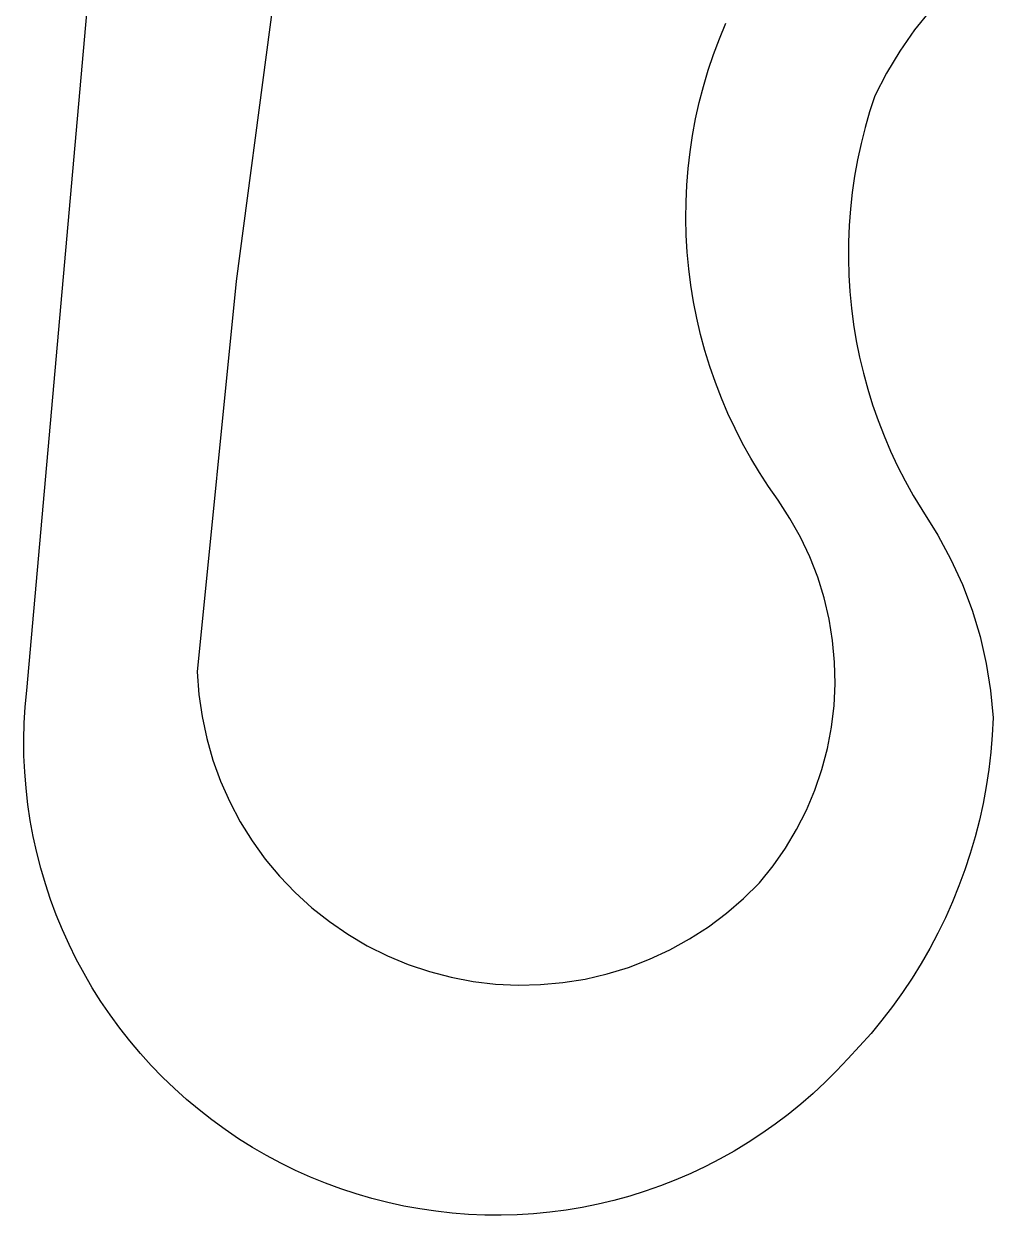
# Model space of a CAD drawing. Header units: millimetres. Extents: x 617751 to 636088, y 68402 to 77988.
# Drawn here: x 626886.93 to 626918.44, y 73547.38 to 73586.13 of the extents above; entities that cross this region are included whole.
import ezdxf

# ---------------------------------------------------------------- set-up
doc = ezdxf.new("R2010")
doc.units = ezdxf.units.MM
doc.header["$LTSCALE"] = 3
doc.header["$MEASUREMENT"] = 0
doc.layers.add('ALINHAMENTO PREDIAL', color=120, linetype='Continuous')

msp = doc.modelspace()

# ---------------------------------------------------------------- linework, layer by layer
at = {"layer": 'ALINHAMENTO PREDIAL'}
for points in [[(626896.017, 73594.294), (626893.837, 73577.759), (626892.569, 73565.045), (626892.621, 73564.316), (626892.724, 73563.592), (626892.876, 73562.877), (626893.077, 73562.175), (626893.327, 73561.488), (626893.623, 73560.82), (626893.964, 73560.174), (626894.349, 73559.553), (626894.777, 73558.96), (626895.244, 73558.398), (626895.749, 73557.87), (626896.289, 73557.378), (626896.862, 73556.924), (626897.464, 73556.511), (626898.094, 73556.14), (626898.748, 73555.814), (626899.423, 73555.534), (626900.115, 73555.301), (626900.823, 73555.116), (626901.541, 73554.981), (626902.266, 73554.895), (626902.996, 73554.86), (626903.727, 73554.875), (626904.455, 73554.941), (626905.176, 73555.057), (626905.888, 73555.222), (626906.587, 73555.436), (626907.269, 73555.698), (626907.931, 73556.006), (626908.571, 73556.359), (626909.185, 73556.756), (626909.77, 73557.194), (626910.323, 73557.671), (626910.842, 73558.186), (626911.285, 73558.736), (626911.688, 73559.316), (626912.05, 73559.923), (626912.369, 73560.553), (626912.642, 73561.205), (626912.87, 73561.873), (626913.05, 73562.556), (626913.183, 73563.25), (626913.266, 73563.952), (626913.3, 73564.657), (626913.285, 73565.364), (626913.221, 73566.067), (626913.108, 73566.764), (626912.946, 73567.452), (626912.736, 73568.127), (626912.48, 73568.785), (626912.179, 73569.424), (626911.834, 73570.04), (626911.446, 73570.631), (626911.135, 73571.077), (626910.839, 73571.534), (626910.559, 73572), (626910.296, 73572.476), (626910.049, 73572.961), (626909.819, 73573.454), (626909.606, 73573.955), (626909.41, 73574.462), (626909.232, 73574.977), (626909.072, 73575.496), (626908.93, 73576.022), (626908.806, 73576.551), (626908.7, 73577.085), (626908.613, 73577.622), (626908.544, 73578.162), (626908.494, 73578.704), (626908.463, 73579.247), (626908.451, 73579.791), (626908.457, 73580.335), (626908.482, 73580.878), (626908.526, 73581.421), (626908.589, 73581.961), (626908.67, 73582.499), (626908.769, 73583.034), (626908.887, 73583.565), (626909.024, 73584.092), (626909.178, 73584.614), (626909.35, 73585.13), (626909.54, 73585.64), (626909.747, 73586.143)], [(626896.017, 73594.294), (626893.837, 73577.759), (626892.569, 73565.045), (626892.621, 73564.316), (626892.724, 73563.592), (626892.876, 73562.877), (626893.077, 73562.175), (626893.327, 73561.488), (626893.623, 73560.82), (626893.964, 73560.174), (626894.349, 73559.553), (626894.777, 73558.96), (626895.244, 73558.398), (626895.749, 73557.87), (626896.289, 73557.378), (626896.862, 73556.924), (626897.464, 73556.511), (626898.094, 73556.14), (626898.748, 73555.814), (626899.423, 73555.534), (626900.115, 73555.301), (626900.823, 73555.116), (626901.541, 73554.981), (626902.266, 73554.895), (626902.996, 73554.86), (626903.727, 73554.875), (626904.455, 73554.941), (626905.176, 73555.057), (626905.888, 73555.222), (626906.587, 73555.436), (626907.269, 73555.698), (626907.931, 73556.006), (626908.571, 73556.359), (626909.185, 73556.756), (626909.77, 73557.194), (626910.323, 73557.671), (626910.842, 73558.186), (626911.285, 73558.736), (626911.688, 73559.316), (626912.05, 73559.923), (626912.369, 73560.553), (626912.642, 73561.205), (626912.87, 73561.873), (626913.05, 73562.556), (626913.183, 73563.25), (626913.266, 73563.952), (626913.3, 73564.657), (626913.285, 73565.364), (626913.221, 73566.067), (626913.108, 73566.764), (626912.946, 73567.452), (626912.736, 73568.127), (626912.48, 73568.785), (626912.179, 73569.424), (626911.834, 73570.04), (626911.446, 73570.631), (626911.135, 73571.077), (626910.839, 73571.534), (626910.559, 73572), (626910.296, 73572.476), (626910.049, 73572.961), (626909.819, 73573.454), (626909.606, 73573.955), (626909.41, 73574.462), (626909.232, 73574.977), (626909.072, 73575.496), (626908.93, 73576.022), (626908.806, 73576.551), (626908.7, 73577.085), (626908.613, 73577.622), (626908.544, 73578.162), (626908.494, 73578.704), (626908.463, 73579.247), (626908.451, 73579.791), (626908.457, 73580.335), (626908.482, 73580.878), (626908.526, 73581.421), (626908.589, 73581.961), (626908.67, 73582.499), (626908.769, 73583.034), (626908.887, 73583.565), (626909.024, 73584.092), (626909.178, 73584.614), (626909.35, 73585.13), (626909.54, 73585.64), (626909.747, 73586.143)], [(626896.017, 73594.294), (626893.837, 73577.759), (626892.569, 73565.045), (626892.621, 73564.316), (626892.724, 73563.592), (626892.876, 73562.877), (626893.077, 73562.175), (626893.327, 73561.488), (626893.623, 73560.82), (626893.964, 73560.174), (626894.349, 73559.553), (626894.777, 73558.96), (626895.244, 73558.398), (626895.749, 73557.87), (626896.289, 73557.378), (626896.862, 73556.924), (626897.464, 73556.511), (626898.094, 73556.14), (626898.748, 73555.814), (626899.423, 73555.534), (626900.115, 73555.301), (626900.823, 73555.116), (626901.541, 73554.981), (626902.266, 73554.895), (626902.996, 73554.86), (626903.727, 73554.875), (626904.455, 73554.941), (626905.176, 73555.057), (626905.888, 73555.222), (626906.587, 73555.436), (626907.269, 73555.698), (626907.931, 73556.006), (626908.571, 73556.359), (626909.185, 73556.756), (626909.77, 73557.194), (626910.323, 73557.671), (626910.842, 73558.186), (626911.285, 73558.736), (626911.688, 73559.316), (626912.05, 73559.923), (626912.369, 73560.553), (626912.642, 73561.205), (626912.87, 73561.873), (626913.05, 73562.556), (626913.183, 73563.25), (626913.266, 73563.952), (626913.3, 73564.657), (626913.285, 73565.364), (626913.221, 73566.067), (626913.108, 73566.764), (626912.946, 73567.452), (626912.736, 73568.127), (626912.48, 73568.785), (626912.179, 73569.424), (626911.834, 73570.04), (626911.446, 73570.631), (626911.135, 73571.077), (626910.839, 73571.534), (626910.559, 73572), (626910.296, 73572.476), (626910.049, 73572.961), (626909.819, 73573.454), (626909.606, 73573.955), (626909.41, 73574.462), (626909.232, 73574.977), (626909.072, 73575.496), (626908.93, 73576.022), (626908.806, 73576.551), (626908.7, 73577.085), (626908.613, 73577.622), (626908.544, 73578.162), (626908.494, 73578.704), (626908.463, 73579.247), (626908.451, 73579.791), (626908.457, 73580.335), (626908.482, 73580.878), (626908.526, 73581.421), (626908.589, 73581.961), (626908.67, 73582.499), (626908.769, 73583.034), (626908.887, 73583.565), (626909.024, 73584.092), (626909.178, 73584.614), (626909.35, 73585.13), (626909.54, 73585.64), (626909.747, 73586.143)], [(626896.017, 73594.294), (626893.837, 73577.759), (626892.569, 73565.045), (626892.621, 73564.316), (626892.724, 73563.592), (626892.876, 73562.877), (626893.077, 73562.175), (626893.327, 73561.488), (626893.623, 73560.82), (626893.964, 73560.174), (626894.349, 73559.553), (626894.777, 73558.96), (626895.244, 73558.398), (626895.749, 73557.87), (626896.289, 73557.378), (626896.862, 73556.924), (626897.464, 73556.511), (626898.094, 73556.14), (626898.748, 73555.814), (626899.423, 73555.534), (626900.115, 73555.301), (626900.823, 73555.116), (626901.541, 73554.981), (626902.266, 73554.895), (626902.996, 73554.86), (626903.727, 73554.875), (626904.455, 73554.941), (626905.176, 73555.057), (626905.888, 73555.222), (626906.587, 73555.436), (626907.269, 73555.698), (626907.931, 73556.006), (626908.571, 73556.359), (626909.185, 73556.756), (626909.77, 73557.194), (626910.323, 73557.671), (626910.842, 73558.186), (626911.285, 73558.736), (626911.688, 73559.316), (626912.05, 73559.923), (626912.369, 73560.553), (626912.642, 73561.205), (626912.87, 73561.873), (626913.05, 73562.556), (626913.183, 73563.25), (626913.266, 73563.952), (626913.3, 73564.657), (626913.285, 73565.364), (626913.221, 73566.067), (626913.108, 73566.764), (626912.946, 73567.452), (626912.736, 73568.127), (626912.48, 73568.785), (626912.179, 73569.424), (626911.834, 73570.04), (626911.446, 73570.631), (626911.135, 73571.077), (626910.839, 73571.534), (626910.559, 73572), (626910.296, 73572.476), (626910.049, 73572.961), (626909.819, 73573.454), (626909.606, 73573.955), (626909.41, 73574.462), (626909.232, 73574.977), (626909.072, 73575.496), (626908.93, 73576.022), (626908.806, 73576.551), (626908.7, 73577.085), (626908.613, 73577.622), (626908.544, 73578.162), (626908.494, 73578.704), (626908.463, 73579.247), (626908.451, 73579.791), (626908.457, 73580.335), (626908.482, 73580.878), (626908.526, 73581.421), (626908.589, 73581.961), (626908.67, 73582.499), (626908.769, 73583.034), (626908.887, 73583.565), (626909.024, 73584.092), (626909.178, 73584.614), (626909.35, 73585.13), (626909.54, 73585.64), (626909.747, 73586.143)], [(626896.017, 73594.294), (626893.837, 73577.759), (626892.569, 73565.045), (626892.621, 73564.316), (626892.724, 73563.592), (626892.876, 73562.877), (626893.077, 73562.175), (626893.327, 73561.488), (626893.623, 73560.82), (626893.964, 73560.174), (626894.349, 73559.553), (626894.777, 73558.96), (626895.244, 73558.398), (626895.749, 73557.87), (626896.289, 73557.378), (626896.862, 73556.924), (626897.464, 73556.511), (626898.094, 73556.14), (626898.748, 73555.814), (626899.423, 73555.534), (626900.115, 73555.301), (626900.823, 73555.116), (626901.541, 73554.981), (626902.266, 73554.895), (626902.996, 73554.86), (626903.727, 73554.875), (626904.455, 73554.941), (626905.176, 73555.057), (626905.888, 73555.222), (626906.587, 73555.436), (626907.269, 73555.698), (626907.931, 73556.006), (626908.571, 73556.359), (626909.185, 73556.756), (626909.77, 73557.194), (626910.323, 73557.671), (626910.842, 73558.186), (626911.285, 73558.736), (626911.688, 73559.316), (626912.05, 73559.923), (626912.369, 73560.553), (626912.642, 73561.205), (626912.87, 73561.873), (626913.05, 73562.556), (626913.183, 73563.25), (626913.266, 73563.952), (626913.3, 73564.657), (626913.285, 73565.364), (626913.221, 73566.067), (626913.108, 73566.764), (626912.946, 73567.452), (626912.736, 73568.127), (626912.48, 73568.785), (626912.179, 73569.424), (626911.834, 73570.04), (626911.446, 73570.631), (626911.135, 73571.077), (626910.839, 73571.534), (626910.559, 73572), (626910.296, 73572.476), (626910.049, 73572.961), (626909.819, 73573.454), (626909.606, 73573.955), (626909.41, 73574.462), (626909.232, 73574.977), (626909.072, 73575.496), (626908.93, 73576.022), (626908.806, 73576.551), (626908.7, 73577.085), (626908.613, 73577.622), (626908.544, 73578.162), (626908.494, 73578.704), (626908.463, 73579.247), (626908.451, 73579.791), (626908.457, 73580.335), (626908.482, 73580.878), (626908.526, 73581.421), (626908.589, 73581.961), (626908.67, 73582.499), (626908.769, 73583.034), (626908.887, 73583.565), (626909.024, 73584.092), (626909.178, 73584.614), (626909.35, 73585.13), (626909.54, 73585.64), (626909.747, 73586.143)], [(626896.017, 73594.294), (626893.837, 73577.759), (626892.569, 73565.045), (626892.621, 73564.316), (626892.724, 73563.592), (626892.876, 73562.877), (626893.077, 73562.175), (626893.327, 73561.488), (626893.623, 73560.82), (626893.964, 73560.174), (626894.349, 73559.553), (626894.777, 73558.96), (626895.244, 73558.398), (626895.749, 73557.87), (626896.289, 73557.378), (626896.862, 73556.924), (626897.464, 73556.511), (626898.094, 73556.14), (626898.748, 73555.814), (626899.423, 73555.534), (626900.115, 73555.301), (626900.823, 73555.116), (626901.541, 73554.981), (626902.266, 73554.895), (626902.996, 73554.86), (626903.727, 73554.875), (626904.455, 73554.941), (626905.176, 73555.057), (626905.888, 73555.222), (626906.587, 73555.436), (626907.269, 73555.698), (626907.931, 73556.006), (626908.571, 73556.359), (626909.185, 73556.756), (626909.77, 73557.194), (626910.323, 73557.671), (626910.842, 73558.186), (626911.285, 73558.736), (626911.688, 73559.316), (626912.05, 73559.923), (626912.369, 73560.553), (626912.642, 73561.205), (626912.87, 73561.873), (626913.05, 73562.556), (626913.183, 73563.25), (626913.266, 73563.952), (626913.3, 73564.657), (626913.285, 73565.364), (626913.221, 73566.067), (626913.108, 73566.764), (626912.946, 73567.452), (626912.736, 73568.127), (626912.48, 73568.785), (626912.179, 73569.424), (626911.834, 73570.04), (626911.446, 73570.631), (626911.135, 73571.077), (626910.839, 73571.534), (626910.559, 73572), (626910.296, 73572.476), (626910.049, 73572.961), (626909.819, 73573.454), (626909.606, 73573.955), (626909.41, 73574.462), (626909.232, 73574.977), (626909.072, 73575.496), (626908.93, 73576.022), (626908.806, 73576.551), (626908.7, 73577.085), (626908.613, 73577.622), (626908.544, 73578.162), (626908.494, 73578.704), (626908.463, 73579.247), (626908.451, 73579.791), (626908.457, 73580.335), (626908.482, 73580.878), (626908.526, 73581.421), (626908.589, 73581.961), (626908.67, 73582.499), (626908.769, 73583.034), (626908.887, 73583.565), (626909.024, 73584.092), (626909.178, 73584.614), (626909.35, 73585.13), (626909.54, 73585.64), (626909.747, 73586.143)], [(626896.017, 73594.294), (626893.837, 73577.759), (626892.569, 73565.045), (626892.621, 73564.316), (626892.724, 73563.592), (626892.876, 73562.877), (626893.077, 73562.175), (626893.327, 73561.488), (626893.623, 73560.82), (626893.964, 73560.174), (626894.349, 73559.553), (626894.777, 73558.96), (626895.244, 73558.398), (626895.749, 73557.87), (626896.289, 73557.378), (626896.862, 73556.924), (626897.464, 73556.511), (626898.094, 73556.14), (626898.748, 73555.814), (626899.423, 73555.534), (626900.115, 73555.301), (626900.823, 73555.116), (626901.541, 73554.981), (626902.266, 73554.895), (626902.996, 73554.86), (626903.727, 73554.875), (626904.455, 73554.941), (626905.176, 73555.057), (626905.888, 73555.222), (626906.587, 73555.436), (626907.269, 73555.698), (626907.931, 73556.006), (626908.571, 73556.359), (626909.185, 73556.756), (626909.77, 73557.194), (626910.323, 73557.671), (626910.842, 73558.186), (626911.285, 73558.736), (626911.688, 73559.316), (626912.05, 73559.923), (626912.369, 73560.553), (626912.642, 73561.205), (626912.87, 73561.873), (626913.05, 73562.556), (626913.183, 73563.25), (626913.266, 73563.952), (626913.3, 73564.657), (626913.285, 73565.364), (626913.221, 73566.067), (626913.108, 73566.764), (626912.946, 73567.452), (626912.736, 73568.127), (626912.48, 73568.785), (626912.179, 73569.424), (626911.834, 73570.04), (626911.446, 73570.631), (626911.135, 73571.077), (626910.839, 73571.534), (626910.559, 73572), (626910.296, 73572.476), (626910.049, 73572.961), (626909.819, 73573.454), (626909.606, 73573.955), (626909.41, 73574.462), (626909.232, 73574.977), (626909.072, 73575.496), (626908.93, 73576.022), (626908.806, 73576.551), (626908.7, 73577.085), (626908.613, 73577.622), (626908.544, 73578.162), (626908.494, 73578.704), (626908.463, 73579.247), (626908.451, 73579.791), (626908.457, 73580.335), (626908.482, 73580.878), (626908.526, 73581.421), (626908.589, 73581.961), (626908.67, 73582.499), (626908.769, 73583.034), (626908.887, 73583.565), (626909.024, 73584.092), (626909.178, 73584.614), (626909.35, 73585.13), (626909.54, 73585.64), (626909.747, 73586.143)], [(626896.017, 73594.294), (626893.837, 73577.759), (626892.569, 73565.045), (626892.621, 73564.316), (626892.724, 73563.592), (626892.876, 73562.877), (626893.077, 73562.175), (626893.327, 73561.488), (626893.623, 73560.82), (626893.964, 73560.174), (626894.349, 73559.553), (626894.777, 73558.96), (626895.244, 73558.398), (626895.749, 73557.87), (626896.289, 73557.378), (626896.862, 73556.924), (626897.464, 73556.511), (626898.094, 73556.14), (626898.748, 73555.814), (626899.423, 73555.534), (626900.115, 73555.301), (626900.823, 73555.116), (626901.541, 73554.981), (626902.266, 73554.895), (626902.996, 73554.86), (626903.727, 73554.875), (626904.455, 73554.941), (626905.176, 73555.057), (626905.888, 73555.222), (626906.587, 73555.436), (626907.269, 73555.698), (626907.931, 73556.006), (626908.571, 73556.359), (626909.185, 73556.756), (626909.77, 73557.194), (626910.323, 73557.671), (626910.842, 73558.186), (626911.285, 73558.736), (626911.688, 73559.316), (626912.05, 73559.923), (626912.369, 73560.553), (626912.642, 73561.205), (626912.87, 73561.873), (626913.05, 73562.556), (626913.183, 73563.25), (626913.266, 73563.952), (626913.3, 73564.657), (626913.285, 73565.364), (626913.221, 73566.067), (626913.108, 73566.764), (626912.946, 73567.452), (626912.736, 73568.127), (626912.48, 73568.785), (626912.179, 73569.424), (626911.834, 73570.04), (626911.446, 73570.631), (626911.135, 73571.077), (626910.839, 73571.534), (626910.559, 73572), (626910.296, 73572.476), (626910.049, 73572.961), (626909.819, 73573.454), (626909.606, 73573.955), (626909.41, 73574.462), (626909.232, 73574.977), (626909.072, 73575.496), (626908.93, 73576.022), (626908.806, 73576.551), (626908.7, 73577.085), (626908.613, 73577.622), (626908.544, 73578.162), (626908.494, 73578.704), (626908.463, 73579.247), (626908.451, 73579.791), (626908.457, 73580.335), (626908.482, 73580.878), (626908.526, 73581.421), (626908.589, 73581.961), (626908.67, 73582.499), (626908.769, 73583.034), (626908.887, 73583.565), (626909.024, 73584.092), (626909.178, 73584.614), (626909.35, 73585.13), (626909.54, 73585.64), (626909.747, 73586.143)], [(626916.413, 73586.585), (626915.882, 73585.926), (626915.403, 73585.24), (626914.973, 73584.524), (626914.592, 73583.781), (626914.425, 73583.269), (626914.275, 73582.752), (626914.144, 73582.229), (626914.03, 73581.703), (626913.934, 73581.173), (626913.857, 73580.64), (626913.798, 73580.105), (626913.758, 73579.568), (626913.736, 73579.03), (626913.732, 73578.492), (626913.747, 73577.954), (626913.78, 73577.417), (626913.831, 73576.881), (626913.901, 73576.347), (626913.989, 73575.816), (626914.096, 73575.288), (626914.22, 73574.764), (626914.362, 73574.245), (626914.522, 73573.731), (626914.7, 73573.222), (626914.895, 73572.72), (626915.106, 73572.225), (626915.335, 73571.738), (626915.58, 73571.259), (626915.842, 73570.788), (626916.12, 73570.327), (626916.645, 73569.493), (626917.069, 73568.705), (626917.44, 73567.89), (626917.756, 73567.053), (626918.015, 73566.196), (626918.215, 73565.324), (626918.357, 73564.44), (626918.439, 73563.549), (626918.411, 73562.989), (626918.365, 73562.431), (626918.299, 73561.874), (626918.215, 73561.32), (626918.113, 73560.769), (626917.991, 73560.222), (626917.852, 73559.679), (626917.694, 73559.141), (626917.518, 73558.609), (626917.325, 73558.083), (626917.114, 73557.563), (626916.886, 73557.052), (626916.64, 73556.548), (626916.378, 73556.052), (626916.099, 73555.566), (626915.804, 73555.09), (626915.493, 73554.623), (626915.167, 73554.167), (626914.825, 73553.723), (626914.469, 73553.29), (626914.098, 73552.87), (626913.714, 73552.462), (626913.352, 73552.074), (626912.978, 73551.699), (626912.591, 73551.337), (626912.191, 73550.988), (626911.78, 73550.653), (626911.357, 73550.333), (626910.923, 73550.028), (626910.48, 73549.738), (626910.026, 73549.463), (626909.563, 73549.204), (626909.092, 73548.961), (626908.612, 73548.735), (626908.125, 73548.525), (626907.631, 73548.332), (626907.131, 73548.157), (626906.625, 73547.998), (626906.114, 73547.858), (626905.598, 73547.735), (626905.078, 73547.63), (626904.555, 73547.543), (626904.029, 73547.474), (626903.502, 73547.423), (626902.972, 73547.39), (626902.442, 73547.376), (626901.912, 73547.38), (626901.382, 73547.402), (626900.854, 73547.443), (626900.327, 73547.502), (626899.802, 73547.579), (626899.28, 73547.674), (626898.762, 73547.787), (626898.248, 73547.917), (626897.739, 73548.066), (626897.236, 73548.232), (626896.738, 73548.415), (626896.247, 73548.615), (626895.763, 73548.832), (626895.287, 73549.066), (626894.82, 73549.316), (626894.361, 73549.582), (626893.912, 73549.864), (626893.472, 73550.16), (626893.044, 73550.472), (626892.626, 73550.799), (626892.22, 73551.14), (626891.825, 73551.494), (626891.444, 73551.862), (626891.075, 73552.243), (626890.719, 73552.637), (626890.377, 73553.042), (626890.05, 73553.459), (626889.737, 73553.887), (626889.439, 73554.326), (626889.156, 73554.775), (626888.89, 73555.233), (626888.638, 73555.7), (626888.404, 73556.175), (626888.186, 73556.659), (626887.984, 73557.149), (626887.8, 73557.646), (626887.633, 73558.149), (626887.483, 73558.658), (626887.351, 73559.172), (626887.237, 73559.69), (626887.141, 73560.211), (626887.063, 73560.735), (626887.003, 73561.262), (626886.961, 73561.791), (626886.937, 73562.321), (626886.932, 73562.851), (626886.945, 73563.381), (626886.976, 73563.91), (626887.026, 73564.438), (626889.366, 73590.875)], [(626916.413, 73586.585), (626915.882, 73585.926), (626915.403, 73585.24), (626914.973, 73584.524), (626914.592, 73583.781), (626914.425, 73583.269), (626914.275, 73582.752), (626914.144, 73582.229), (626914.03, 73581.703), (626913.934, 73581.173), (626913.857, 73580.64), (626913.798, 73580.105), (626913.758, 73579.568), (626913.736, 73579.03), (626913.732, 73578.492), (626913.747, 73577.954), (626913.78, 73577.417), (626913.831, 73576.881), (626913.901, 73576.347), (626913.989, 73575.816), (626914.096, 73575.288), (626914.22, 73574.764), (626914.362, 73574.245), (626914.522, 73573.731), (626914.7, 73573.222), (626914.895, 73572.72), (626915.106, 73572.225), (626915.335, 73571.738), (626915.58, 73571.259), (626915.842, 73570.788), (626916.12, 73570.327), (626916.645, 73569.493), (626917.069, 73568.705), (626917.44, 73567.89), (626917.756, 73567.053), (626918.015, 73566.196), (626918.215, 73565.324), (626918.357, 73564.44), (626918.439, 73563.549), (626918.411, 73562.989), (626918.365, 73562.431), (626918.299, 73561.874), (626918.215, 73561.32), (626918.113, 73560.769), (626917.991, 73560.222), (626917.852, 73559.679), (626917.694, 73559.141), (626917.518, 73558.609), (626917.325, 73558.083), (626917.114, 73557.563), (626916.886, 73557.052), (626916.64, 73556.548), (626916.378, 73556.052), (626916.099, 73555.566), (626915.804, 73555.09), (626915.493, 73554.623), (626915.167, 73554.167), (626914.825, 73553.723), (626914.469, 73553.29), (626914.098, 73552.87), (626913.714, 73552.462), (626913.352, 73552.074), (626912.978, 73551.699), (626912.591, 73551.337), (626912.191, 73550.988), (626911.78, 73550.653), (626911.357, 73550.333), (626910.923, 73550.028), (626910.48, 73549.738), (626910.026, 73549.463), (626909.563, 73549.204), (626909.092, 73548.961), (626908.612, 73548.735), (626908.125, 73548.525), (626907.631, 73548.332), (626907.131, 73548.157), (626906.625, 73547.998), (626906.114, 73547.858), (626905.598, 73547.735), (626905.078, 73547.63), (626904.555, 73547.543), (626904.029, 73547.474), (626903.502, 73547.423), (626902.972, 73547.39), (626902.442, 73547.376), (626901.912, 73547.38), (626901.382, 73547.402), (626900.854, 73547.443), (626900.327, 73547.502), (626899.802, 73547.579), (626899.28, 73547.674), (626898.762, 73547.787), (626898.248, 73547.917), (626897.739, 73548.066), (626897.236, 73548.232), (626896.738, 73548.415), (626896.247, 73548.615), (626895.763, 73548.832), (626895.287, 73549.066), (626894.82, 73549.316), (626894.361, 73549.582), (626893.912, 73549.864), (626893.472, 73550.16), (626893.044, 73550.472), (626892.626, 73550.799), (626892.22, 73551.14), (626891.825, 73551.494), (626891.444, 73551.862), (626891.075, 73552.243), (626890.719, 73552.637), (626890.377, 73553.042), (626890.05, 73553.459), (626889.737, 73553.887), (626889.439, 73554.326), (626889.156, 73554.775), (626888.89, 73555.233), (626888.638, 73555.7), (626888.404, 73556.175), (626888.186, 73556.659), (626887.984, 73557.149), (626887.8, 73557.646), (626887.633, 73558.149), (626887.483, 73558.658), (626887.351, 73559.172), (626887.237, 73559.69), (626887.141, 73560.211), (626887.063, 73560.735), (626887.003, 73561.262), (626886.961, 73561.791), (626886.937, 73562.321), (626886.932, 73562.851), (626886.945, 73563.381), (626886.976, 73563.91), (626887.026, 73564.438), (626889.366, 73590.875)], [(626916.413, 73586.585), (626915.882, 73585.926), (626915.403, 73585.24), (626914.973, 73584.524), (626914.592, 73583.781), (626914.425, 73583.269), (626914.275, 73582.752), (626914.144, 73582.229), (626914.03, 73581.703), (626913.934, 73581.173), (626913.857, 73580.64), (626913.798, 73580.105), (626913.758, 73579.568), (626913.736, 73579.03), (626913.732, 73578.492), (626913.747, 73577.954), (626913.78, 73577.417), (626913.831, 73576.881), (626913.901, 73576.347), (626913.989, 73575.816), (626914.096, 73575.288), (626914.22, 73574.764), (626914.362, 73574.245), (626914.522, 73573.731), (626914.7, 73573.222), (626914.895, 73572.72), (626915.106, 73572.225), (626915.335, 73571.738), (626915.58, 73571.259), (626915.842, 73570.788), (626916.12, 73570.327), (626916.645, 73569.493), (626917.069, 73568.705), (626917.44, 73567.89), (626917.756, 73567.053), (626918.015, 73566.196), (626918.215, 73565.324), (626918.357, 73564.44), (626918.439, 73563.549), (626918.411, 73562.989), (626918.365, 73562.431), (626918.299, 73561.874), (626918.215, 73561.32), (626918.113, 73560.769), (626917.991, 73560.222), (626917.852, 73559.679), (626917.694, 73559.141), (626917.518, 73558.609), (626917.325, 73558.083), (626917.114, 73557.563), (626916.886, 73557.052), (626916.64, 73556.548), (626916.378, 73556.052), (626916.099, 73555.566), (626915.804, 73555.09), (626915.493, 73554.623), (626915.167, 73554.167), (626914.825, 73553.723), (626914.469, 73553.29), (626914.098, 73552.87), (626913.714, 73552.462), (626913.352, 73552.074), (626912.978, 73551.699), (626912.591, 73551.337), (626912.191, 73550.988), (626911.78, 73550.653), (626911.357, 73550.333), (626910.923, 73550.028), (626910.48, 73549.738), (626910.026, 73549.463), (626909.563, 73549.204), (626909.092, 73548.961), (626908.612, 73548.735), (626908.125, 73548.525), (626907.631, 73548.332), (626907.131, 73548.157), (626906.625, 73547.998), (626906.114, 73547.858), (626905.598, 73547.735), (626905.078, 73547.63), (626904.555, 73547.543), (626904.029, 73547.474), (626903.502, 73547.423), (626902.972, 73547.39), (626902.442, 73547.376), (626901.912, 73547.38), (626901.382, 73547.402), (626900.854, 73547.443), (626900.327, 73547.502), (626899.802, 73547.579), (626899.28, 73547.674), (626898.762, 73547.787), (626898.248, 73547.917), (626897.739, 73548.066), (626897.236, 73548.232), (626896.738, 73548.415), (626896.247, 73548.615), (626895.763, 73548.832), (626895.287, 73549.066), (626894.82, 73549.316), (626894.361, 73549.582), (626893.912, 73549.864), (626893.472, 73550.16), (626893.044, 73550.472), (626892.626, 73550.799), (626892.22, 73551.14), (626891.825, 73551.494), (626891.444, 73551.862), (626891.075, 73552.243), (626890.719, 73552.637), (626890.377, 73553.042), (626890.05, 73553.459), (626889.737, 73553.887), (626889.439, 73554.326), (626889.156, 73554.775), (626888.89, 73555.233), (626888.638, 73555.7), (626888.404, 73556.175), (626888.186, 73556.659), (626887.984, 73557.149), (626887.8, 73557.646), (626887.633, 73558.149), (626887.483, 73558.658), (626887.351, 73559.172), (626887.237, 73559.69), (626887.141, 73560.211), (626887.063, 73560.735), (626887.003, 73561.262), (626886.961, 73561.791), (626886.937, 73562.321), (626886.932, 73562.851), (626886.945, 73563.381), (626886.976, 73563.91), (626887.026, 73564.438), (626889.366, 73590.875)], [(626916.413, 73586.585), (626915.882, 73585.926), (626915.403, 73585.24), (626914.973, 73584.524), (626914.592, 73583.781), (626914.425, 73583.269), (626914.275, 73582.752), (626914.144, 73582.229), (626914.03, 73581.703), (626913.934, 73581.173), (626913.857, 73580.64), (626913.798, 73580.105), (626913.758, 73579.568), (626913.736, 73579.03), (626913.732, 73578.492), (626913.747, 73577.954), (626913.78, 73577.417), (626913.831, 73576.881), (626913.901, 73576.347), (626913.989, 73575.816), (626914.096, 73575.288), (626914.22, 73574.764), (626914.362, 73574.245), (626914.522, 73573.731), (626914.7, 73573.222), (626914.895, 73572.72), (626915.106, 73572.225), (626915.335, 73571.738), (626915.58, 73571.259), (626915.842, 73570.788), (626916.12, 73570.327), (626916.645, 73569.493), (626917.069, 73568.705), (626917.44, 73567.89), (626917.756, 73567.053), (626918.015, 73566.196), (626918.215, 73565.324), (626918.357, 73564.44), (626918.439, 73563.549), (626918.411, 73562.989), (626918.365, 73562.431), (626918.299, 73561.874), (626918.215, 73561.32), (626918.113, 73560.769), (626917.991, 73560.222), (626917.852, 73559.679), (626917.694, 73559.141), (626917.518, 73558.609), (626917.325, 73558.083), (626917.114, 73557.563), (626916.886, 73557.052), (626916.64, 73556.548), (626916.378, 73556.052), (626916.099, 73555.566), (626915.804, 73555.09), (626915.493, 73554.623), (626915.167, 73554.167), (626914.825, 73553.723), (626914.469, 73553.29), (626914.098, 73552.87), (626913.714, 73552.462), (626913.352, 73552.074), (626912.978, 73551.699), (626912.591, 73551.337), (626912.191, 73550.988), (626911.78, 73550.653), (626911.357, 73550.333), (626910.923, 73550.028), (626910.48, 73549.738), (626910.026, 73549.463), (626909.563, 73549.204), (626909.092, 73548.961), (626908.612, 73548.735), (626908.125, 73548.525), (626907.631, 73548.332), (626907.131, 73548.157), (626906.625, 73547.998), (626906.114, 73547.858), (626905.598, 73547.735), (626905.078, 73547.63), (626904.555, 73547.543), (626904.029, 73547.474), (626903.502, 73547.423), (626902.972, 73547.39), (626902.442, 73547.376), (626901.912, 73547.38), (626901.382, 73547.402), (626900.854, 73547.443), (626900.327, 73547.502), (626899.802, 73547.579), (626899.28, 73547.674), (626898.762, 73547.787), (626898.248, 73547.917), (626897.739, 73548.066), (626897.236, 73548.232), (626896.738, 73548.415), (626896.247, 73548.615), (626895.763, 73548.832), (626895.287, 73549.066), (626894.82, 73549.316), (626894.361, 73549.582), (626893.912, 73549.864), (626893.472, 73550.16), (626893.044, 73550.472), (626892.626, 73550.799), (626892.22, 73551.14), (626891.825, 73551.494), (626891.444, 73551.862), (626891.075, 73552.243), (626890.719, 73552.637), (626890.377, 73553.042), (626890.05, 73553.459), (626889.737, 73553.887), (626889.439, 73554.326), (626889.156, 73554.775), (626888.89, 73555.233), (626888.638, 73555.7), (626888.404, 73556.175), (626888.186, 73556.659), (626887.984, 73557.149), (626887.8, 73557.646), (626887.633, 73558.149), (626887.483, 73558.658), (626887.351, 73559.172), (626887.237, 73559.69), (626887.141, 73560.211), (626887.063, 73560.735), (626887.003, 73561.262), (626886.961, 73561.791), (626886.937, 73562.321), (626886.932, 73562.851), (626886.945, 73563.381), (626886.976, 73563.91), (626887.026, 73564.438), (626889.366, 73590.875)], [(626916.413, 73586.585), (626915.882, 73585.926), (626915.403, 73585.24), (626914.973, 73584.524), (626914.592, 73583.781), (626914.425, 73583.269), (626914.275, 73582.752), (626914.144, 73582.229), (626914.03, 73581.703), (626913.934, 73581.173), (626913.857, 73580.64), (626913.798, 73580.105), (626913.758, 73579.568), (626913.736, 73579.03), (626913.732, 73578.492), (626913.747, 73577.954), (626913.78, 73577.417), (626913.831, 73576.881), (626913.901, 73576.347), (626913.989, 73575.816), (626914.096, 73575.288), (626914.22, 73574.764), (626914.362, 73574.245), (626914.522, 73573.731), (626914.7, 73573.222), (626914.895, 73572.72), (626915.106, 73572.225), (626915.335, 73571.738), (626915.58, 73571.259), (626915.842, 73570.788), (626916.12, 73570.327), (626916.645, 73569.493), (626917.069, 73568.705), (626917.44, 73567.89), (626917.756, 73567.053), (626918.015, 73566.196), (626918.215, 73565.324), (626918.357, 73564.44), (626918.439, 73563.549), (626918.411, 73562.989), (626918.365, 73562.431), (626918.299, 73561.874), (626918.215, 73561.32), (626918.113, 73560.769), (626917.991, 73560.222), (626917.852, 73559.679), (626917.694, 73559.141), (626917.518, 73558.609), (626917.325, 73558.083), (626917.114, 73557.563), (626916.886, 73557.052), (626916.64, 73556.548), (626916.378, 73556.052), (626916.099, 73555.566), (626915.804, 73555.09), (626915.493, 73554.623), (626915.167, 73554.167), (626914.825, 73553.723), (626914.469, 73553.29), (626914.098, 73552.87), (626913.714, 73552.462), (626913.352, 73552.074), (626912.978, 73551.699), (626912.591, 73551.337), (626912.191, 73550.988), (626911.78, 73550.653), (626911.357, 73550.333), (626910.923, 73550.028), (626910.48, 73549.738), (626910.026, 73549.463), (626909.563, 73549.204), (626909.092, 73548.961), (626908.612, 73548.735), (626908.125, 73548.525), (626907.631, 73548.332), (626907.131, 73548.157), (626906.625, 73547.998), (626906.114, 73547.858), (626905.598, 73547.735), (626905.078, 73547.63), (626904.555, 73547.543), (626904.029, 73547.474), (626903.502, 73547.423), (626902.972, 73547.39), (626902.442, 73547.376), (626901.912, 73547.38), (626901.382, 73547.402), (626900.854, 73547.443), (626900.327, 73547.502), (626899.802, 73547.579), (626899.28, 73547.674), (626898.762, 73547.787), (626898.248, 73547.917), (626897.739, 73548.066), (626897.236, 73548.232), (626896.738, 73548.415), (626896.247, 73548.615), (626895.763, 73548.832), (626895.287, 73549.066), (626894.82, 73549.316), (626894.361, 73549.582), (626893.912, 73549.864), (626893.472, 73550.16), (626893.044, 73550.472), (626892.626, 73550.799), (626892.22, 73551.14), (626891.825, 73551.494), (626891.444, 73551.862), (626891.075, 73552.243), (626890.719, 73552.637), (626890.377, 73553.042), (626890.05, 73553.459), (626889.737, 73553.887), (626889.439, 73554.326), (626889.156, 73554.775), (626888.89, 73555.233), (626888.638, 73555.7), (626888.404, 73556.175), (626888.186, 73556.659), (626887.984, 73557.149), (626887.8, 73557.646), (626887.633, 73558.149), (626887.483, 73558.658), (626887.351, 73559.172), (626887.237, 73559.69), (626887.141, 73560.211), (626887.063, 73560.735), (626887.003, 73561.262), (626886.961, 73561.791), (626886.937, 73562.321), (626886.932, 73562.851), (626886.945, 73563.381), (626886.976, 73563.91), (626887.026, 73564.438), (626889.366, 73590.875)], [(626916.413, 73586.585), (626915.882, 73585.926), (626915.403, 73585.24), (626914.973, 73584.524), (626914.592, 73583.781), (626914.425, 73583.269), (626914.275, 73582.752), (626914.144, 73582.229), (626914.03, 73581.703), (626913.934, 73581.173), (626913.857, 73580.64), (626913.798, 73580.105), (626913.758, 73579.568), (626913.736, 73579.03), (626913.732, 73578.492), (626913.747, 73577.954), (626913.78, 73577.417), (626913.831, 73576.881), (626913.901, 73576.347), (626913.989, 73575.816), (626914.096, 73575.288), (626914.22, 73574.764), (626914.362, 73574.245), (626914.522, 73573.731), (626914.7, 73573.222), (626914.895, 73572.72), (626915.106, 73572.225), (626915.335, 73571.738), (626915.58, 73571.259), (626915.842, 73570.788), (626916.12, 73570.327), (626916.645, 73569.493), (626917.069, 73568.705), (626917.44, 73567.89), (626917.756, 73567.053), (626918.015, 73566.196), (626918.215, 73565.324), (626918.357, 73564.44), (626918.439, 73563.549), (626918.411, 73562.989), (626918.365, 73562.431), (626918.299, 73561.874), (626918.215, 73561.32), (626918.113, 73560.769), (626917.991, 73560.222), (626917.852, 73559.679), (626917.694, 73559.141), (626917.518, 73558.609), (626917.325, 73558.083), (626917.114, 73557.563), (626916.886, 73557.052), (626916.64, 73556.548), (626916.378, 73556.052), (626916.099, 73555.566), (626915.804, 73555.09), (626915.493, 73554.623), (626915.167, 73554.167), (626914.825, 73553.723), (626914.469, 73553.29), (626914.098, 73552.87), (626913.714, 73552.462), (626913.352, 73552.074), (626912.978, 73551.699), (626912.591, 73551.337), (626912.191, 73550.988), (626911.78, 73550.653), (626911.357, 73550.333), (626910.923, 73550.028), (626910.48, 73549.738), (626910.026, 73549.463), (626909.563, 73549.204), (626909.092, 73548.961), (626908.612, 73548.735), (626908.125, 73548.525), (626907.631, 73548.332), (626907.131, 73548.157), (626906.625, 73547.998), (626906.114, 73547.858), (626905.598, 73547.735), (626905.078, 73547.63), (626904.555, 73547.543), (626904.029, 73547.474), (626903.502, 73547.423), (626902.972, 73547.39), (626902.442, 73547.376), (626901.912, 73547.38), (626901.382, 73547.402), (626900.854, 73547.443), (626900.327, 73547.502), (626899.802, 73547.579), (626899.28, 73547.674), (626898.762, 73547.787), (626898.248, 73547.917), (626897.739, 73548.066), (626897.236, 73548.232), (626896.738, 73548.415), (626896.247, 73548.615), (626895.763, 73548.832), (626895.287, 73549.066), (626894.82, 73549.316), (626894.361, 73549.582), (626893.912, 73549.864), (626893.472, 73550.16), (626893.044, 73550.472), (626892.626, 73550.799), (626892.22, 73551.14), (626891.825, 73551.494), (626891.444, 73551.862), (626891.075, 73552.243), (626890.719, 73552.637), (626890.377, 73553.042), (626890.05, 73553.459), (626889.737, 73553.887), (626889.439, 73554.326), (626889.156, 73554.775), (626888.89, 73555.233), (626888.638, 73555.7), (626888.404, 73556.175), (626888.186, 73556.659), (626887.984, 73557.149), (626887.8, 73557.646), (626887.633, 73558.149), (626887.483, 73558.658), (626887.351, 73559.172), (626887.237, 73559.69), (626887.141, 73560.211), (626887.063, 73560.735), (626887.003, 73561.262), (626886.961, 73561.791), (626886.937, 73562.321), (626886.932, 73562.851), (626886.945, 73563.381), (626886.976, 73563.91), (626887.026, 73564.438), (626889.366, 73590.875)], [(626916.413, 73586.585), (626915.882, 73585.926), (626915.403, 73585.24), (626914.973, 73584.524), (626914.592, 73583.781), (626914.425, 73583.269), (626914.275, 73582.752), (626914.144, 73582.229), (626914.03, 73581.703), (626913.934, 73581.173), (626913.857, 73580.64), (626913.798, 73580.105), (626913.758, 73579.568), (626913.736, 73579.03), (626913.732, 73578.492), (626913.747, 73577.954), (626913.78, 73577.417), (626913.831, 73576.881), (626913.901, 73576.347), (626913.989, 73575.816), (626914.096, 73575.288), (626914.22, 73574.764), (626914.362, 73574.245), (626914.522, 73573.731), (626914.7, 73573.222), (626914.895, 73572.72), (626915.106, 73572.225), (626915.335, 73571.738), (626915.58, 73571.259), (626915.842, 73570.788), (626916.12, 73570.327), (626916.645, 73569.493), (626917.069, 73568.705), (626917.44, 73567.89), (626917.756, 73567.053), (626918.015, 73566.196), (626918.215, 73565.324), (626918.357, 73564.44), (626918.439, 73563.549), (626918.411, 73562.989), (626918.365, 73562.431), (626918.299, 73561.874), (626918.215, 73561.32), (626918.113, 73560.769), (626917.991, 73560.222), (626917.852, 73559.679), (626917.694, 73559.141), (626917.518, 73558.609), (626917.325, 73558.083), (626917.114, 73557.563), (626916.886, 73557.052), (626916.64, 73556.548), (626916.378, 73556.052), (626916.099, 73555.566), (626915.804, 73555.09), (626915.493, 73554.623), (626915.167, 73554.167), (626914.825, 73553.723), (626914.469, 73553.29), (626914.098, 73552.87), (626913.714, 73552.462), (626913.352, 73552.074), (626912.978, 73551.699), (626912.591, 73551.337), (626912.191, 73550.988), (626911.78, 73550.653), (626911.357, 73550.333), (626910.923, 73550.028), (626910.48, 73549.738), (626910.026, 73549.463), (626909.563, 73549.204), (626909.092, 73548.961), (626908.612, 73548.735), (626908.125, 73548.525), (626907.631, 73548.332), (626907.131, 73548.157), (626906.625, 73547.998), (626906.114, 73547.858), (626905.598, 73547.735), (626905.078, 73547.63), (626904.555, 73547.543), (626904.029, 73547.474), (626903.502, 73547.423), (626902.972, 73547.39), (626902.442, 73547.376), (626901.912, 73547.38), (626901.382, 73547.402), (626900.854, 73547.443), (626900.327, 73547.502), (626899.802, 73547.579), (626899.28, 73547.674), (626898.762, 73547.787), (626898.248, 73547.917), (626897.739, 73548.066), (626897.236, 73548.232), (626896.738, 73548.415), (626896.247, 73548.615), (626895.763, 73548.832), (626895.287, 73549.066), (626894.82, 73549.316), (626894.361, 73549.582), (626893.912, 73549.864), (626893.472, 73550.16), (626893.044, 73550.472), (626892.626, 73550.799), (626892.22, 73551.14), (626891.825, 73551.494), (626891.444, 73551.862), (626891.075, 73552.243), (626890.719, 73552.637), (626890.377, 73553.042), (626890.05, 73553.459), (626889.737, 73553.887), (626889.439, 73554.326), (626889.156, 73554.775), (626888.89, 73555.233), (626888.638, 73555.7), (626888.404, 73556.175), (626888.186, 73556.659), (626887.984, 73557.149), (626887.8, 73557.646), (626887.633, 73558.149), (626887.483, 73558.658), (626887.351, 73559.172), (626887.237, 73559.69), (626887.141, 73560.211), (626887.063, 73560.735), (626887.003, 73561.262), (626886.961, 73561.791), (626886.937, 73562.321), (626886.932, 73562.851), (626886.945, 73563.381), (626886.976, 73563.91), (626887.026, 73564.438), (626889.366, 73590.875)], [(626916.413, 73586.585), (626915.882, 73585.926), (626915.403, 73585.24), (626914.973, 73584.524), (626914.592, 73583.781), (626914.425, 73583.269), (626914.275, 73582.752), (626914.144, 73582.229), (626914.03, 73581.703), (626913.934, 73581.173), (626913.857, 73580.64), (626913.798, 73580.105), (626913.758, 73579.568), (626913.736, 73579.03), (626913.732, 73578.492), (626913.747, 73577.954), (626913.78, 73577.417), (626913.831, 73576.881), (626913.901, 73576.347), (626913.989, 73575.816), (626914.096, 73575.288), (626914.22, 73574.764), (626914.362, 73574.245), (626914.522, 73573.731), (626914.7, 73573.222), (626914.895, 73572.72), (626915.106, 73572.225), (626915.335, 73571.738), (626915.58, 73571.259), (626915.842, 73570.788), (626916.12, 73570.327), (626916.645, 73569.493), (626917.069, 73568.705), (626917.44, 73567.89), (626917.756, 73567.053), (626918.015, 73566.196), (626918.215, 73565.324), (626918.357, 73564.44), (626918.439, 73563.549), (626918.411, 73562.989), (626918.365, 73562.431), (626918.299, 73561.874), (626918.215, 73561.32), (626918.113, 73560.769), (626917.991, 73560.222), (626917.852, 73559.679), (626917.694, 73559.141), (626917.518, 73558.609), (626917.325, 73558.083), (626917.114, 73557.563), (626916.886, 73557.052), (626916.64, 73556.548), (626916.378, 73556.052), (626916.099, 73555.566), (626915.804, 73555.09), (626915.493, 73554.623), (626915.167, 73554.167), (626914.825, 73553.723), (626914.469, 73553.29), (626914.098, 73552.87), (626913.714, 73552.462), (626913.352, 73552.074), (626912.978, 73551.699), (626912.591, 73551.337), (626912.191, 73550.988), (626911.78, 73550.653), (626911.357, 73550.333), (626910.923, 73550.028), (626910.48, 73549.738), (626910.026, 73549.463), (626909.563, 73549.204), (626909.092, 73548.961), (626908.612, 73548.735), (626908.125, 73548.525), (626907.631, 73548.332), (626907.131, 73548.157), (626906.625, 73547.998), (626906.114, 73547.858), (626905.598, 73547.735), (626905.078, 73547.63), (626904.555, 73547.543), (626904.029, 73547.474), (626903.502, 73547.423), (626902.972, 73547.39), (626902.442, 73547.376), (626901.912, 73547.38), (626901.382, 73547.402), (626900.854, 73547.443), (626900.327, 73547.502), (626899.802, 73547.579), (626899.28, 73547.674), (626898.762, 73547.787), (626898.248, 73547.917), (626897.739, 73548.066), (626897.236, 73548.232), (626896.738, 73548.415), (626896.247, 73548.615), (626895.763, 73548.832), (626895.287, 73549.066), (626894.82, 73549.316), (626894.361, 73549.582), (626893.912, 73549.864), (626893.472, 73550.16), (626893.044, 73550.472), (626892.626, 73550.799), (626892.22, 73551.14), (626891.825, 73551.494), (626891.444, 73551.862), (626891.075, 73552.243), (626890.719, 73552.637), (626890.377, 73553.042), (626890.05, 73553.459), (626889.737, 73553.887), (626889.439, 73554.326), (626889.156, 73554.775), (626888.89, 73555.233), (626888.638, 73555.7), (626888.404, 73556.175), (626888.186, 73556.659), (626887.984, 73557.149), (626887.8, 73557.646), (626887.633, 73558.149), (626887.483, 73558.658), (626887.351, 73559.172), (626887.237, 73559.69), (626887.141, 73560.211), (626887.063, 73560.735), (626887.003, 73561.262), (626886.961, 73561.791), (626886.937, 73562.321), (626886.932, 73562.851), (626886.945, 73563.381), (626886.976, 73563.91), (626887.026, 73564.438), (626889.366, 73590.875)]]:
    msp.add_lwpolyline(points, dxfattribs=at)

doc.saveas('drawing.dxf')
